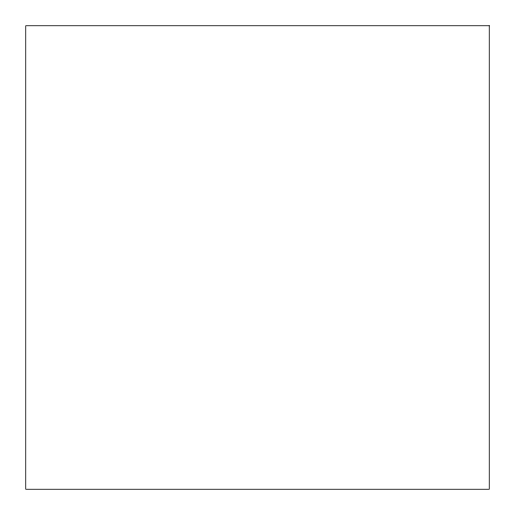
<?xml version="1.0" encoding="UTF-8"?>
<svg xmlns="http://www.w3.org/2000/svg" width="515" height="515" viewBox="0 0 515 515"><rect width="100%" height="100%" fill="white"/><g stroke="black" fill="none" stroke-linecap="round" stroke-linejoin="round"><path stroke-width="0.77" d="M489.25 25.75L25.75 25.75L25.75 489.25L489.25 489.25L489.25 25.75"/></g></svg>
